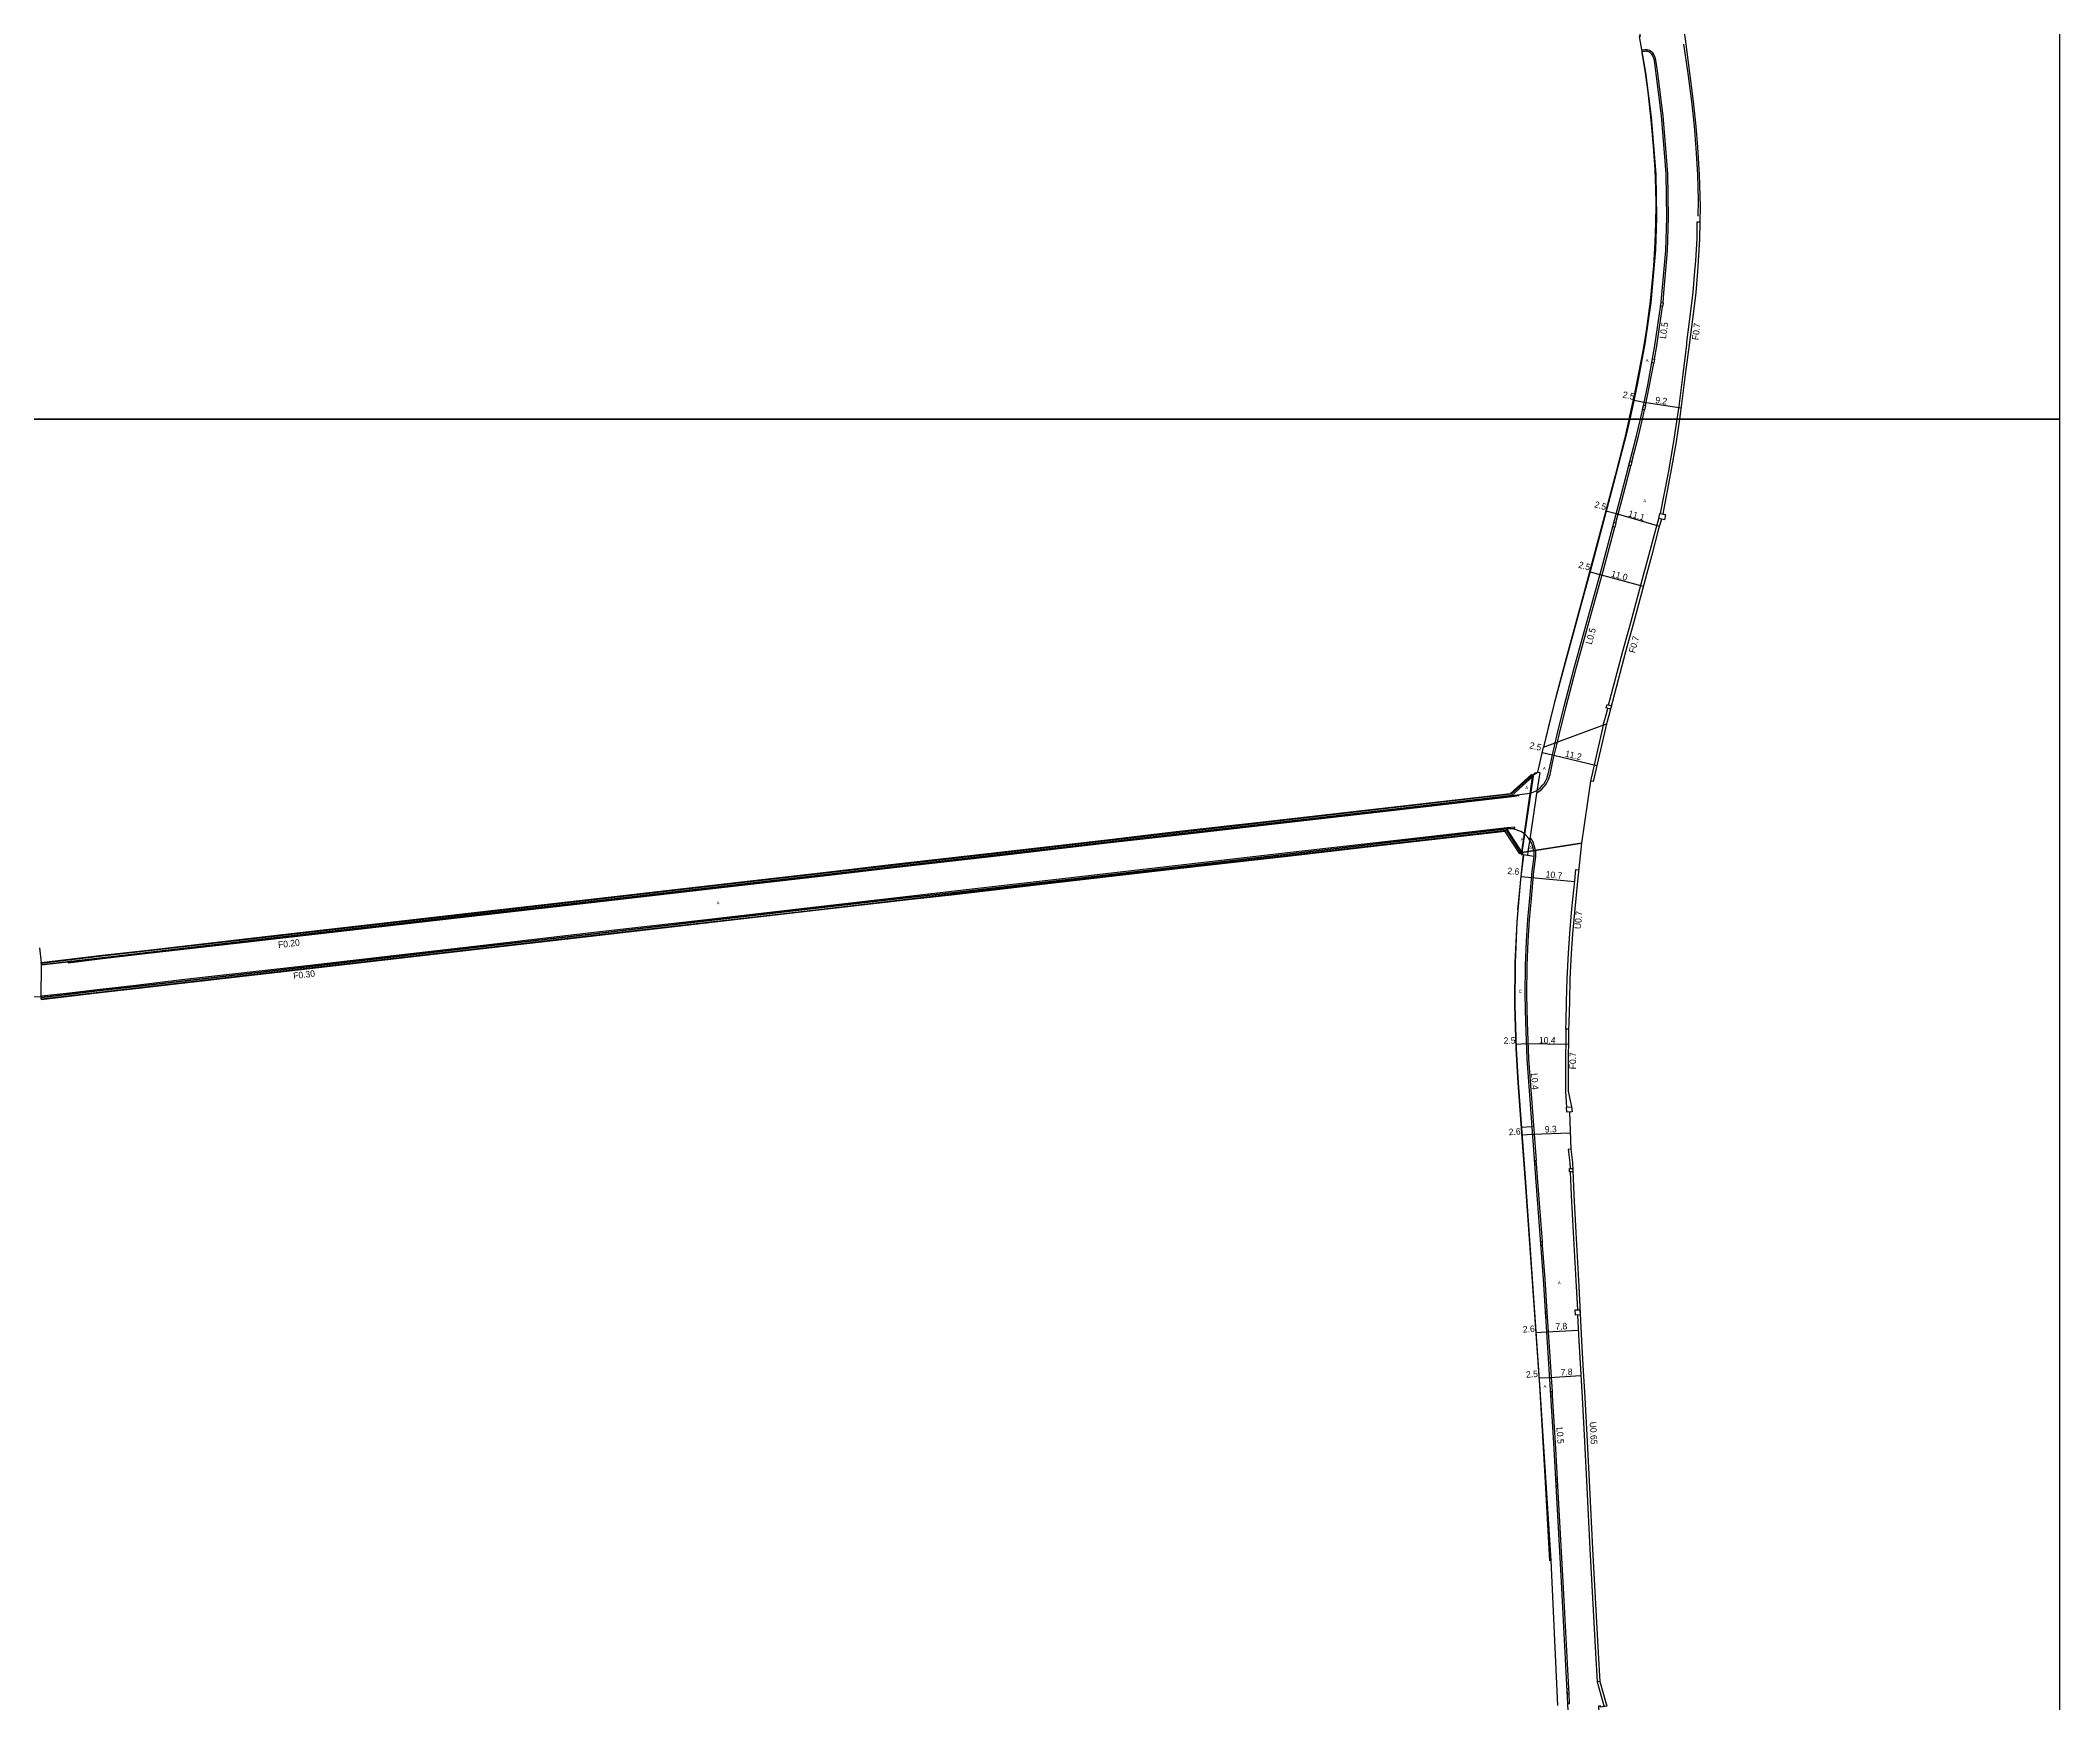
# Model space of a CAD drawing. Header units: metres. Extents: x -12000 to -11200, y -102000 to -99000.
# Drawn here: x -11696.8 to -11200, y -101116 to -100706.8 of the extents above; entities that cross this region are included whole.
import ezdxf

# ---------------------------------------------------------------- set-up
doc = ezdxf.new("R2010")
doc.units = ezdxf.units.M
doc.header["$LTSCALE"] = 2.5
for name, color, linetype in [('側溝・桝', 7, 'Continuous'), ('図郭', 7, 'Continuous'), ('幅員', 7, 'Continuous'), ('歩道・分離帯・安全施設', 7, 'Continuous'), ('舗装', 7, 'Continuous'), ('道路', 7, 'Continuous')]:
    doc.layers.add(name, color=color, linetype=linetype)
doc.styles.get("Standard").update_dxf_attribs({"font": ''})
doc.styles.add('YOKO_DECO', font='')
doc.styles.get('Standard').set_extended_font_data('@MS PGothic')
doc.styles.get('YOKO_DECO').set_extended_font_data('MS PGothic')

msp = doc.modelspace()

# ---------------------------------------------------------------- linework, layer by layer
at = {"layer": '側溝・桝'}
for points in [[(-11297.56, -100771.4), (-11297.34, -100768.9), (-11297.4, -100768.89), (-11296.49, -100758.55), (-11296.24, -100750.37), (-11296.41, -100739.63), (-11296.8, -100734.46), (-11297.56, -100725.36), (-11298.95, -100714.29), (-11299.32, -100711.7), (-11299.54, -100710.93), (-11299.86, -100710.25), (-11300.11, -100709.91), (-11300.27, -100709.74), (-11300.41, -100709.62), (-11300.65, -100709.45), (-11300.94, -100709.3), (-11301.2, -100709.21), (-11301.47, -100709.16), (-11301.74, -100709.13), (-11302.03, -100709.15), (-11302.86, -100709.19)], [(-11288.51, -100751.54), (-11289.22, -100751.52), (-11289.28, -100755.58), (-11289.61, -100761.01), (-11289.81, -100763.6), (-11290.21, -100768.74), (-11290.8, -100773.41), (-11291.79, -100781.08), (-11291.76, -100781.65), (-11292.69, -100788.97), (-11293.7, -100796.84), (-11294.16, -100800)], [(-11299.7, -100785.22), (-11299.1, -100781.93), (-11297.68, -100772.26)], [(-11301.9, -100796.64), (-11300.88, -100791.73), (-11299.87, -100786.19)], [(-11302.65, -100800), (-11302.13, -100797.74)], [(-11305.25, -100810.54), (-11303.6, -100804.21), (-11302.65, -100800)], [(-11294.16, -100800), (-11294.97, -100805.49), (-11296.33, -100813.21), (-11298.25, -100823.19)], [(-11309.19, -100825.53), (-11307.32, -100818.49), (-11305.49, -100811.47)], [(-11323.56, -100879.47), (-11323.14, -100877.69), (-11321.42, -100870.73), (-11319.01, -100861.62), (-11312.25, -100837.04), (-11309.46, -100826.54)], [(-11310.95, -100870.33), (-11307.44, -100857.11), (-11305.52, -100850.01), (-11302.3, -100838.08), (-11301.09, -100833.51), (-11299.3, -100826.84), (-11298.61, -100824.46)], [(-11312.26, -100875.27), (-11311.59, -100872.78), (-11311.16, -100871.15)], [(-11312.26, -100875.27), (-11315.41, -100889.05)], [(-11328.66, -100891.93), (-11328.11, -100891.57), (-11327.42, -100891), (-11326.85, -100890.41), (-11326.43, -100889.9), (-11326.07, -100889.32), (-11325.73, -100888.64), (-11325.5, -100887.95), (-11325.36, -100887.44), (-11324.74, -100884.56), (-11324.4, -100883.08), (-11323.56, -100879.47)], [(-11329.75, -100888.06), (-11332.42, -100906.44)], [(-11328.35, -100886.87), (-11327.9, -100886.93), (-11328.53, -100891), (-11330.42, -100903.84), (-11330.81, -100906.39)], [(-11689.96, -100933.49), (-11689.93, -100933.72), (-11681.48, -100932.72), (-11670.25, -100931.42), (-11645.66, -100928.59), (-11640, -100927.94), (-11625.69, -100926.29), (-11611.39, -100924.64), (-11591.42, -100922.33), (-11555.5, -100918.26), (-11527.78, -100915.06), (-11504.09, -100912.33), (-11486.06, -100910.24), (-11460.73, -100907.32), (-11434.36, -100904.27), (-11417.37, -100902.33), (-11395.91, -100899.86), (-11362.23, -100896.02), (-11334.71, -100892.85), (-11333.02, -100892.63), (-11333.04, -100892.37)], [(-11336.08, -100900.82), (-11334.02, -100900.62), (-11334.05, -100900.35), (-11335.94, -100900.52), (-11363.17, -100903.64), (-11389.26, -100906.65), (-11416.93, -100909.84), (-11448.18, -100913.44), (-11471.89, -100916.16), (-11483.23, -100917.44), (-11508.11, -100920.3), (-11533.68, -100923.26), (-11559.89, -100926.25), (-11587.88, -100929.49), (-11602.1, -100931.12), (-11630.48, -100934.38), (-11661.96, -100937.98), (-11673.29, -100939.3), (-11682.09, -100940.32), (-11689.6, -100941.19), (-11696.5, -100942), (-11696.46, -100942.28)], [(-11328.98, -100906.11), (-11329.26, -100904.9), (-11329.47, -100904.27), (-11329.87, -100903.51), (-11330.28, -100902.9)], [(-11330.81, -100906.39), (-11330.95, -100907.35), (-11331.87, -100907.22)], [(-11328.98, -100906.11), (-11328.92, -100906.41), (-11328.92, -100906.93), (-11328.96, -100907.62), (-11329.42, -100911.33), (-11330, -100917.91), (-11330.51, -100923.15), (-11330.82, -100928.37), (-11331.04, -100934.39), (-11331.13, -100941.61), (-11331, -100948.33), (-11330.64, -100957.38), (-11328.75, -100982.4)], [(-11320.8, -100950.11), (-11321.47, -100950.1), (-11321.44, -100948.31), (-11321.29, -100943.25), (-11321.13, -100937.7), (-11320.84, -100931.42), (-11320.52, -100926.57), (-11319.98, -100920.45), (-11319.29, -100913.6), (-11319, -100910.82), (-11318.33, -100910.88)], [(-11321.47, -100950.1), (-11321.47, -100950.29), (-11321.58, -100959.48), (-11321.57, -100965.38), (-11321.31, -100969.25)], [(-11320.25, -100979.61), (-11320.9, -100979.69), (-11320.51, -100982.94), (-11320.44, -100984.39)], [(-11327.26, -101002.36), (-11328.37, -100987.63), (-11328.69, -100983.21)], [(-11320.41, -100985.2), (-11320.16, -100990.91), (-11319.67, -101000.12), (-11318.93, -101013.42), (-11318.65, -101019.14)], [(-11326.06, -101019.59), (-11326.57, -101011.59), (-11327.2, -101003.23)], [(-11324.8, -101039.27), (-11325.98, -101020.89)], [(-11318.58, -101020.43), (-11318.27, -101026.8), (-11317.45, -101040.73), (-11316.92, -101051.56), (-11316.33, -101062.86), (-11315.54, -101077.96), (-11314.18, -101103.57), (-11313.8, -101110.68)], [(-11323.5, -101060.88), (-11324, -101051.82), (-11324.73, -101040.3)], [(-11320.77, -101112.31), (-11322.14, -101086.02), (-11323.42, -101062.49)], [(-11313.15, -101110.57), (-11313.8, -101110.68), (-11312.05, -101116.77)], [(-11321.07, -101115.98), (-11320.58, -101115.95), (-11320.7, -101113.64)]]:
    msp.add_lwpolyline(points, dxfattribs=at)
for points in [[(-11298.05, -100771.33), (-11297.56, -100771.4), (-11297.68, -100772.26), (-11298.16, -100772.2)], [(-11300.17, -100785.13), (-11299.7, -100785.22), (-11299.87, -100786.19), (-11300.35, -100786.1)], [(-11302.37, -100796.54), (-11301.9, -100796.64), (-11302.13, -100797.74), (-11302.61, -100797.63)], [(-11305.72, -100810.41), (-11305.25, -100810.54), (-11305.49, -100811.47), (-11305.96, -100811.35)], [(-11298.61, -100824.46), (-11298.33, -100823.18), (-11296.97, -100823.47), (-11297.25, -100824.76)], [(-11309.66, -100825.41), (-11309.19, -100825.53), (-11309.46, -100826.54), (-11309.93, -100826.41)], [(-11321.23, -100970.54), (-11321.31, -100969.25), (-11320.05, -100969.17), (-11319.96, -100970.45)], [(-11329.17, -100983.25), (-11328.69, -100983.21), (-11328.75, -100982.4), (-11329.23, -100982.44)], [(-11320.59, -100984.39), (-11319.79, -100984.36), (-11319.76, -100985.17), (-11320.55, -100985.2)], [(-11327.69, -101003.26), (-11327.2, -101003.23), (-11327.26, -101002.36), (-11327.75, -101002.4)], [(-11326.46, -101020.92), (-11325.98, -101020.89), (-11326.06, -101019.59), (-11326.55, -101019.62)], [(-11319.14, -101020.46), (-11319.21, -101019.17), (-11318, -101019.11), (-11317.93, -101020.4)], [(-11325.22, -101040.33), (-11324.73, -101040.3), (-11324.8, -101039.27), (-11325.29, -101039.3)], [(-11323.9, -101062.52), (-11323.42, -101062.49), (-11323.5, -101060.88), (-11323.99, -101060.91)], [(-11321.19, -101113.66), (-11320.7, -101113.64), (-11320.77, -101112.31), (-11321.26, -101112.34)]]:
    msp.add_lwpolyline(points, close=True, dxfattribs=at)
at = {"layer": '側溝・桝', "elevation": 124.8}
msp.add_lwpolyline([(-11310.27, -100870.51), (-11310.49, -100871.32), (-11311.55, -100871.04), (-11311.33, -100870.23)], close=True, dxfattribs=at)
at = {"layer": '図郭'}
for points in [[(-12000, -100200), (-11200, -100200), (-11200, -100800), (-12000, -100800)], [(-12000, -100800), (-11200, -100800), (-11200, -101400), (-12000, -101400)]]:
    msp.add_lwpolyline(points, close=True, dxfattribs=at)
at = {"layer": '幅員'}
for points in [[(-11304.7, -100795.32), (-11302.22, -100795.85)], [(-11302.22, -100795.85), (-11293.14, -100797.18)], [(-11311.66, -100822.55), (-11309.08, -100823.23)], [(-11309.08, -100823.23), (-11298.44, -100826.3)], [(-11315.52, -100837.56), (-11313.08, -100838.23)], [(-11313.08, -100838.23), (-11302.42, -100841.11)], [(-11327.27, -100882.02), (-11324.79, -100882.6)], [(-11324.79, -100882.6), (-11313.85, -100885.17)], [(-11332.51, -100912.5), (-11329.96, -100912.73)], [(-11329.96, -100912.73), (-11319.31, -100913.79)], [(-11333.74, -100953.73), (-11331.2, -100953.63)], [(-11331.2, -100953.63), (-11320.84, -100953.76)], [(-11332.29, -100976.09), (-11329.71, -100975.9)], [(-11329.71, -100975.9), (-11320.39, -100975.59)], [(-11328.83, -101024.7), (-11326.23, -101024.53)], [(-11326.23, -101024.53), (-11318.4, -101024.14)], [(-11328.05, -101035.9), (-11325.52, -101035.74)], [(-11325.52, -101035.74), (-11317.77, -101035.28)]]:
    msp.add_lwpolyline(points, dxfattribs=at)
at = {"layer": '歩道・分離帯・安全施設'}
for points in [[(-11288.89, -100750.09), (-11288.87, -100746.1), (-11289.02, -100739.84), (-11289.45, -100733.29), (-11289.85, -100727.95), (-11290.5, -100721.81), (-11291.42, -100714.98), (-11292.46, -100707.75)], [(-11302.8, -100709.87), (-11302.29, -100712.82), (-11301.98, -100714.8), (-11301.35, -100719.58), (-11300.57, -100726.42), (-11299.99, -100732.83), (-11299.57, -100738.69), (-11299.41, -100743.14), (-11299.35, -100747.27), (-11299.39, -100751.71), (-11299.55, -100756.53), (-11299.92, -100762.3), (-11300.73, -100770.98), (-11301.75, -100778.29), (-11302.51, -100783.16), (-11303.5, -100788.29), (-11304.65, -100794.13), (-11305.95, -100800)], [(-11303.14, -100800), (-11302.64, -100797.79), (-11302.32, -100796.3), (-11301.35, -100791.64), (-11299.58, -100781.85), (-11298.2, -100772.48), (-11298.03, -100771.17), (-11296.91, -100758.53), (-11296.66, -100750.37), (-11296.83, -100739.65), (-11297.22, -100734.49), (-11297.98, -100725.41), (-11299.37, -100714.35), (-11299.68, -100711.77), (-11299.89, -100711.06), (-11300.17, -100710.44), (-11300.39, -100710.14), (-11300.53, -100710), (-11300.64, -100709.9), (-11300.84, -100709.76), (-11301.08, -100709.64), (-11301.29, -100709.57), (-11301.53, -100709.52), (-11301.75, -100709.5), (-11302.01, -100709.51), (-11302.8, -100709.55)], [(-11303.14, -100800), (-11302.64, -100797.79), (-11302.32, -100796.3), (-11301.35, -100791.64), (-11299.58, -100781.85), (-11298.2, -100772.48), (-11298.03, -100771.17), (-11296.91, -100758.53), (-11296.66, -100750.37), (-11296.83, -100739.65), (-11297.22, -100734.49), (-11297.98, -100725.41), (-11299.37, -100714.35), (-11299.68, -100711.77), (-11299.89, -100711.06), (-11300.17, -100710.44), (-11300.39, -100710.14), (-11300.53, -100710), (-11300.64, -100709.9), (-11300.84, -100709.76), (-11301.08, -100709.64), (-11301.29, -100709.57), (-11301.53, -100709.52), (-11301.75, -100709.5), (-11302.01, -100709.51), (-11302.8, -100709.55)], [(-11305.95, -100800), (-11306.07, -100800.5), (-11307.08, -100804.91), (-11307.56, -100806.84), (-11309.37, -100813.87), (-11311.66, -100822.55), (-11314.45, -100832.99), (-11317.08, -100842.78), (-11319.72, -100852.45), (-11321.63, -100859.69), (-11323.86, -100868.07), (-11325.51, -100874.58), (-11326.41, -100878.32), (-11326.99, -100880.74)], [(-11324.11, -100879.68), (-11323.61, -100877.58), (-11321.89, -100870.61), (-11319.48, -100861.49), (-11312.72, -100836.91), (-11307.79, -100818.36), (-11304.07, -100804.1), (-11303.14, -100800)], [(-11324.11, -100879.68), (-11323.61, -100877.58), (-11321.89, -100870.61), (-11319.48, -100861.49), (-11312.72, -100836.91), (-11307.79, -100818.36), (-11304.07, -100804.1), (-11303.14, -100800)], [(-11334.77, -100892.6), (-11330.25, -100892), (-11329.79, -100891.88), (-11328.98, -100891.55), (-11328.4, -100891.18), (-11327.75, -100890.64), (-11327.21, -100890.08), (-11326.83, -100889.62), (-11326.5, -100889.08), (-11326.18, -100888.45), (-11325.97, -100887.81), (-11325.83, -100887.32), (-11325.21, -100884.45), (-11324.88, -100882.97), (-11324.11, -100879.68)], [(-11334.77, -100892.6), (-11330.25, -100892), (-11329.79, -100891.88), (-11328.98, -100891.55), (-11328.4, -100891.18), (-11327.75, -100890.64), (-11327.21, -100890.08), (-11326.83, -100889.62), (-11326.5, -100889.08), (-11326.18, -100888.45), (-11325.97, -100887.81), (-11325.83, -100887.32), (-11325.21, -100884.45), (-11324.88, -100882.97), (-11324.11, -100879.68)], [(-11328.67, -100887), (-11328.38, -100886.84), (-11327.01, -100880.69)], [(-11328.95, -100886.93), (-11334.92, -100892.28), (-11361.86, -100895.38), (-11461.15, -100906.87), (-11527.79, -100914.51), (-11590.21, -100921.69), (-11639.92, -100927.35), (-11669.99, -100930.84), (-11681.59, -100932.15), (-11696.5, -100933.91)], [(-11696.5, -100942.63), (-11629.98, -100934.9), (-11558.53, -100926.7), (-11508.9, -100921.02), (-11483.04, -100918.03), (-11417.48, -100910.45), (-11363.89, -100904.3), (-11336.18, -100901.12), (-11332.2, -100907.31)], [(-11329.39, -100906.17), (-11329.65, -100905.01), (-11329.85, -100904.43), (-11330.22, -100903.72), (-11330.66, -100903.08), (-11331.29, -100902.39), (-11331.94, -100901.85), (-11332.55, -100901.48), (-11333.08, -100901.25), (-11333.67, -100901.06), (-11334.3, -100900.88), (-11334.91, -100900.81), (-11336.08, -100900.82)], [(-11329.39, -100906.17), (-11329.65, -100905.01), (-11329.85, -100904.43), (-11330.22, -100903.72), (-11330.66, -100903.08), (-11331.29, -100902.39), (-11331.94, -100901.85), (-11332.55, -100901.48), (-11333.08, -100901.25), (-11333.67, -100901.06), (-11334.3, -100900.88), (-11334.91, -100900.81), (-11336.08, -100900.82)], [(-11331.91, -100907.34), (-11332.65, -100913.19), (-11333.57, -100923.76), (-11334.01, -100933.8), (-11334.1, -100944.27), (-11333.77, -100954.83), (-11333.3, -100963.25), (-11332.55, -100973.34), (-11332.29, -100976.82), (-11331.48, -100987.76), (-11327.98, -101037.71), (-11326.63, -101060.04), (-11325.51, -101080.9)], [(-11329.39, -100906.17), (-11329.33, -100906.43), (-11329.33, -100906.91), (-11329.37, -100907.58), (-11329.83, -100911.29), (-11330.42, -100917.88), (-11330.92, -100923.11), (-11331.24, -100928.35), (-11331.45, -100934.38), (-11331.54, -100941.61), (-11331.41, -100948.35), (-11331.05, -100957.41), (-11328.85, -100987.66), (-11327.06, -101011.62), (-11324.48, -101051.85), (-11322.62, -101086.05), (-11320.4, -101128.74)], [(-11329.39, -100906.17), (-11329.33, -100906.43), (-11329.33, -100906.91), (-11329.37, -100907.58), (-11329.83, -100911.29), (-11330.42, -100917.88), (-11330.92, -100923.11), (-11331.24, -100928.35), (-11331.45, -100934.38), (-11331.54, -100941.61), (-11331.41, -100948.35), (-11331.05, -100957.41), (-11328.85, -100987.66), (-11327.06, -101011.62), (-11324.48, -101051.85), (-11322.62, -101086.05), (-11320.4, -101128.74)]]:
    msp.add_lwpolyline(points, dxfattribs=at)
for p in [(-11695.73, -100941.97, 126.08), (-11694.25, -100941.82, 126.13), (-11692.7, -100941.72, 126.13)]:
    msp.add_point(p, dxfattribs=at)
at = {"layer": '舗装'}
for points in [[(-11332.3, -100906.63), (-11329.53, -100887.86)], [(-11329.37, -100907.58), (-11331.87, -100907.22)], [(-11696.56, -100942.29), (-11696.55, -100934.28)], [(-11329.84, -100974.1), (-11332.42, -100974.29)]]:
    msp.add_lwpolyline(points, dxfattribs=at)
at = {"layer": '道路'}
for points in [[(-11307.35, -100693.13), (-11305.69, -100692.85), (-11305.41, -100692.81), (-11303.18, -100705.83), (-11303.46, -100705.87), (-11301.87, -100714.72), (-11300.5, -100725.67), (-11299.75, -100734.69), (-11299.36, -100739.77), (-11299.19, -100750.35), (-11299.44, -100758.38), (-11300.58, -100771.27), (-11302.08, -100781.44), (-11303.84, -100791.15), (-11304.98, -100796.66), (-11305.74, -100800)], [(-11291.59, -100691.41), (-11294.91, -100690.15), (-11295.63, -100690.26), (-11294.78, -100695.1), (-11293.46, -100702.91), (-11293.43, -100703.3), (-11292.65, -100703.23), (-11292.16, -100706.55), (-11290.99, -100715.41), (-11290.15, -100721.81), (-11289.48, -100728.02), (-11289.1, -100733.1), (-11288.69, -100739.92), (-11288.42, -100747.7), (-11288.51, -100751.48), (-11288.57, -100755.61), (-11288.9, -100761.06), (-11289.1, -100763.65), (-11289.5, -100768.82), (-11290.09, -100773.5), (-11291.16, -100781.73), (-11292.09, -100789.05), (-11293.1, -100796.92), (-11293.55, -100800)], [(-11305.74, -100800), (-11306.53, -100803.5), (-11310.23, -100817.72), (-11315.16, -100836.25), (-11321.92, -100860.84), (-11324.35, -100869.98), (-11326.07, -100876.99), (-11326.98, -100880.74)], [(-11293.55, -100800), (-11294.37, -100805.59), (-11295.73, -100813.32), (-11297.66, -100823.32), (-11296.97, -100823.47), (-11297.25, -100824.76), (-11297.95, -100824.6), (-11298.65, -100827.02), (-11300.44, -100833.68), (-11301.65, -100838.25), (-11304.87, -100850.19), (-11306.79, -100857.28), (-11310.92, -100872.95), (-11311.45, -100874.98)], [(-11326.98, -100880.74), (-11311.45, -100874.98)], [(-11326.98, -100880.74), (-11311.45, -100874.98)], [(-11311.45, -100874.98), (-11314.79, -100889.18), (-11315.41, -100889.05), (-11317.62, -100904.34)], [(-11696.55, -100934.28), (-11681.5, -100932.49), (-11670.27, -100931.2), (-11645.69, -100928.37), (-11640.02, -100927.72), (-11625.72, -100926.07), (-11611.41, -100924.41), (-11591.45, -100922.11), (-11555.53, -100918.04), (-11527.81, -100914.84), (-11504.12, -100912.1), (-11486.09, -100910.02), (-11460.76, -100907.1), (-11434.38, -100904.05), (-11417.39, -100902.11), (-11395.93, -100899.64), (-11362.25, -100895.8), (-11334.8, -100892.63), (-11329.53, -100887.86), (-11329.61, -100887.55), (-11328.5, -100886.93), (-11328.35, -100886.87), (-11326.98, -100880.74)], [(-11332.3, -100906.63), (-11336.08, -100900.82), (-11363.14, -100903.92), (-11389.23, -100906.93), (-11416.89, -100910.11), (-11448.15, -100913.72), (-11471.85, -100916.44), (-11483.19, -100917.72), (-11508.08, -100920.58), (-11533.65, -100923.53), (-11559.86, -100926.53), (-11587.85, -100929.76), (-11602.07, -100931.4), (-11630.45, -100934.65), (-11661.93, -100938.26), (-11673.25, -100939.58), (-11682.05, -100940.6), (-11689.57, -100941.47), (-11696.56, -100942.29), (-11696.56, -100942.11), (-11700.43, -100942.3), (-11703.72, -100942.26)], [(-11333.3, -100920.76), (-11332.43, -100911.66), (-11331.87, -100907.22), (-11332.3, -100906.63)], [(-11317.62, -100904.34), (-11332.3, -100906.63)], [(-11332.3, -100906.63), (-11317.62, -100904.34)], [(-11317.62, -100904.34), (-11318.63, -100913.67), (-11319.31, -100920.51), (-11319.85, -100926.63), (-11320.17, -100931.46), (-11320.46, -100937.72), (-11320.62, -100943.27), (-11320.77, -100948.32), (-11320.8, -100950.3), (-11320.91, -100959.48), (-11320.9, -100965.36), (-11320.05, -100969.17), (-11319.96, -100970.45), (-11320.56, -100970.49)], [(-11333.3, -100920.76), (-11333.51, -100923.77), (-11333.95, -100933.8), (-11334.04, -100944.27), (-11333.71, -100954.82), (-11333.24, -100963.25), (-11331.42, -100987.75), (-11327.85, -101038.72), (-11325.16, -101080.8), (-11323.54, -101116.46)], [(-11697, -100930.05), (-11696.63, -100933.69), (-11696.55, -100934.28)], [(-11320.56, -100970.49), (-11320.25, -100979.61), (-11319.86, -100982.88), (-11319.51, -100990.87), (-11319.02, -101000.08), (-11318.28, -101013.39), (-11317.62, -101026.76), (-11317.27, -101032.74), (-11316.8, -101040.69), (-11316.27, -101051.53), (-11315.68, -101062.82), (-11314.89, -101077.92), (-11313.53, -101103.54), (-11313.15, -101110.57)], [(-11313.15, -101110.57), (-11311.39, -101116.68), (-11312.97, -101116.89), (-11312.98, -101116.59), (-11313.48, -101116.61), (-11312.85, -101127.97), (-11312.15, -101127.93), (-11312.14, -101130.47), (-11312.32, -101130.49), (-11309.2, -101189.68), (-11309.18, -101190.04), (-11306.56, -101238.93), (-11304.6, -101275.46), (-11300.7, -101349.67), (-11298.09, -101400)]]:
    msp.add_lwpolyline(points, dxfattribs=at)
for points in [[(-11696.63, -100933.69), (-11681.58, -100931.85), (-11670.34, -100930.61), (-11645.76, -100927.78), (-11640.09, -100927.12), (-11625.79, -100925.47), (-11611.48, -100923.82), (-11591.52, -100921.51), (-11555.59, -100917.45), (-11527.88, -100914.25), (-11504.19, -100911.51), (-11486.16, -100909.43), (-11460.82, -100906.5), (-11434.45, -100903.46), (-11417.35, -100901.46), (-11396, -100899.05), (-11362.32, -100895.21), (-11335.06, -100892.06), (-11329.93, -100887.42), (-11329.53, -100887.86), (-11334.8, -100892.63), (-11362.25, -100895.8), (-11395.93, -100899.64), (-11417.39, -100902.11), (-11434.38, -100904.05), (-11460.76, -100907.1), (-11504.12, -100912.1), (-11527.81, -100914.84), (-11555.53, -100918.04), (-11591.45, -100922.11), (-11611.41, -100924.41), (-11625.72, -100926.07), (-11640.02, -100927.72), (-11645.69, -100928.37), (-11670.27, -100931.2), (-11681.5, -100932.49), (-11696.55, -100934.28)], [(-11332.3, -100906.63), (-11336.08, -100900.82), (-11363.14, -100903.92), (-11389.23, -100906.93), (-11416.89, -100910.11), (-11448.15, -100913.72), (-11471.85, -100916.44), (-11483.19, -100917.72), (-11508.08, -100920.58), (-11533.65, -100923.53), (-11559.86, -100926.53), (-11587.85, -100929.76), (-11602.07, -100931.4), (-11630.45, -100934.65), (-11661.93, -100938.26), (-11673.25, -100939.58), (-11682.05, -100940.6), (-11689.57, -100941.47), (-11696.56, -100942.29), (-11696.56, -100942.11), (-11696.55, -100934.28), (-11681.5, -100932.49), (-11670.27, -100931.2), (-11645.69, -100928.37), (-11640.02, -100927.72), (-11625.72, -100926.07), (-11611.41, -100924.41), (-11591.45, -100922.11), (-11555.53, -100918.04), (-11527.81, -100914.84), (-11504.12, -100912.1), (-11486.09, -100910.02), (-11460.76, -100907.1), (-11434.38, -100904.05), (-11417.39, -100902.11), (-11395.93, -100899.64), (-11362.25, -100895.8), (-11334.8, -100892.63), (-11329.53, -100887.86)], [(-11332.8, -100906.96), (-11336.42, -100901.41), (-11363.17, -100904.47), (-11389.25, -100907.48), (-11416.92, -100910.67), (-11448.17, -100914.27), (-11471.88, -100916.99), (-11483.22, -100918.27), (-11508.1, -100921.13), (-11533.68, -100924.09), (-11559.88, -100927.08), (-11587.87, -100930.32), (-11602.1, -100931.95), (-11630.48, -100935.21), (-11661.96, -100938.81), (-11673.28, -100940.13), (-11682.08, -100941.15), (-11689.6, -100942.02), (-11696.5, -100942.84), (-11696.56, -100942.29), (-11689.57, -100941.47), (-11682.05, -100940.6), (-11673.25, -100939.58), (-11661.93, -100938.26), (-11630.45, -100934.65), (-11602.07, -100931.4), (-11587.85, -100929.76), (-11559.86, -100926.53), (-11533.65, -100923.53), (-11508.08, -100920.58), (-11483.19, -100917.72), (-11471.85, -100916.44), (-11448.15, -100913.72), (-11416.89, -100910.11), (-11389.23, -100906.93), (-11363.14, -100903.92), (-11336.08, -100900.82), (-11332.3, -100906.63)]]:
    msp.add_lwpolyline(points, close=True, dxfattribs=at)

# ---------------------------------------------------------------- texts
at = {"layer": '側溝・桝'}
for s, rotation, p in [('L0.5', 82, (-11296.86, -100780.3)), ('F0.7', 83, (-11288.87, -100780.62)), ('L0.5', 75, (-11315.11, -100855.56)), ('F0.7', 75, (-11304.48, -100857.66)), ('U0.7', 85, (-11317.8, -100925.51)), ('F0.20', 7, (-11638.21, -100930.14)), ('F0.30', 7, (-11634.47, -100937.78)), ('F0.7', 89, (-11319.02, -100959.95)), ('L0.4', 274, (-11330.05, -100960.96)), ('U0.65', 273, (-11315.62, -101046.71)), ('L0.5', 274, (-11323.81, -101048.06))]:
    msp.add_text(s, height=1.6, rotation=rotation, dxfattribs=at).set_placement(p)
at = {"layer": '幅員'}
for s, rotation, p in [('2.5', 348, (-11307.62, -100794.68)), ('9.2', 352, (-11299.55, -100796.03)), ('2.5', 345, (-11314.58, -100821.68)), ('11.1', 344, (-11306.27, -100823.89)), ('2.5', 345, (-11318.51, -100836.52)), ('11.0', 345, (-11310.48, -100838.72)), ('2.5', 347, (-11330.54, -100880.96)), ('11.2', 347, (-11321.79, -100883.01)), ('2.6', 355, (-11335.9, -100911.9)), ('10.7', 354, (-11326.51, -100912.73)), ('2.5', 2, (-11336.76, -100953.73)), ('10.4', 359, (-11328.1, -100953.57)), ('2.6', 4, (-11335.47, -100976.19)), ('9.3', 2, (-11326.63, -100975.53)), ('7.8', 3, (-11324.01, -101024.06)), ('2.6', 4, (-11332, -101024.75)), ('2.5', 4, (-11331.22, -101035.85)), ('7.8', 3, (-11322.71, -101035.31))]:
    msp.add_text(s, height=1.6, rotation=rotation, dxfattribs=at).set_placement(p)
at = {"layer": '舗装', "style": 'YOKO_DECO'}
for s, p in [('A', (-11301.83, -100785.93, 124.69)), ('A', (-11302.41, -100820.45, 124.36)), ('A', (-11327.13, -100886.31, 125.48)), ('A', (-11331.46, -100891.03, 125.44)), ('A', (-11332.59, -100903.74, 125.4)), ('A', (-11330.49, -100905.79, 125.4)), ('A', (-11530.4, -100919.36, 127.31)), ('C', (-11333.08, -100941.14, 124.7)), ('A', (-11323.44, -101012.86, 123.32)), ('A', (-11326.96, -101038.35, 123.32))]:
    msp.add_text(s, height=0.75, dxfattribs=at).set_placement(p)

doc.saveas('drawing.dxf')
